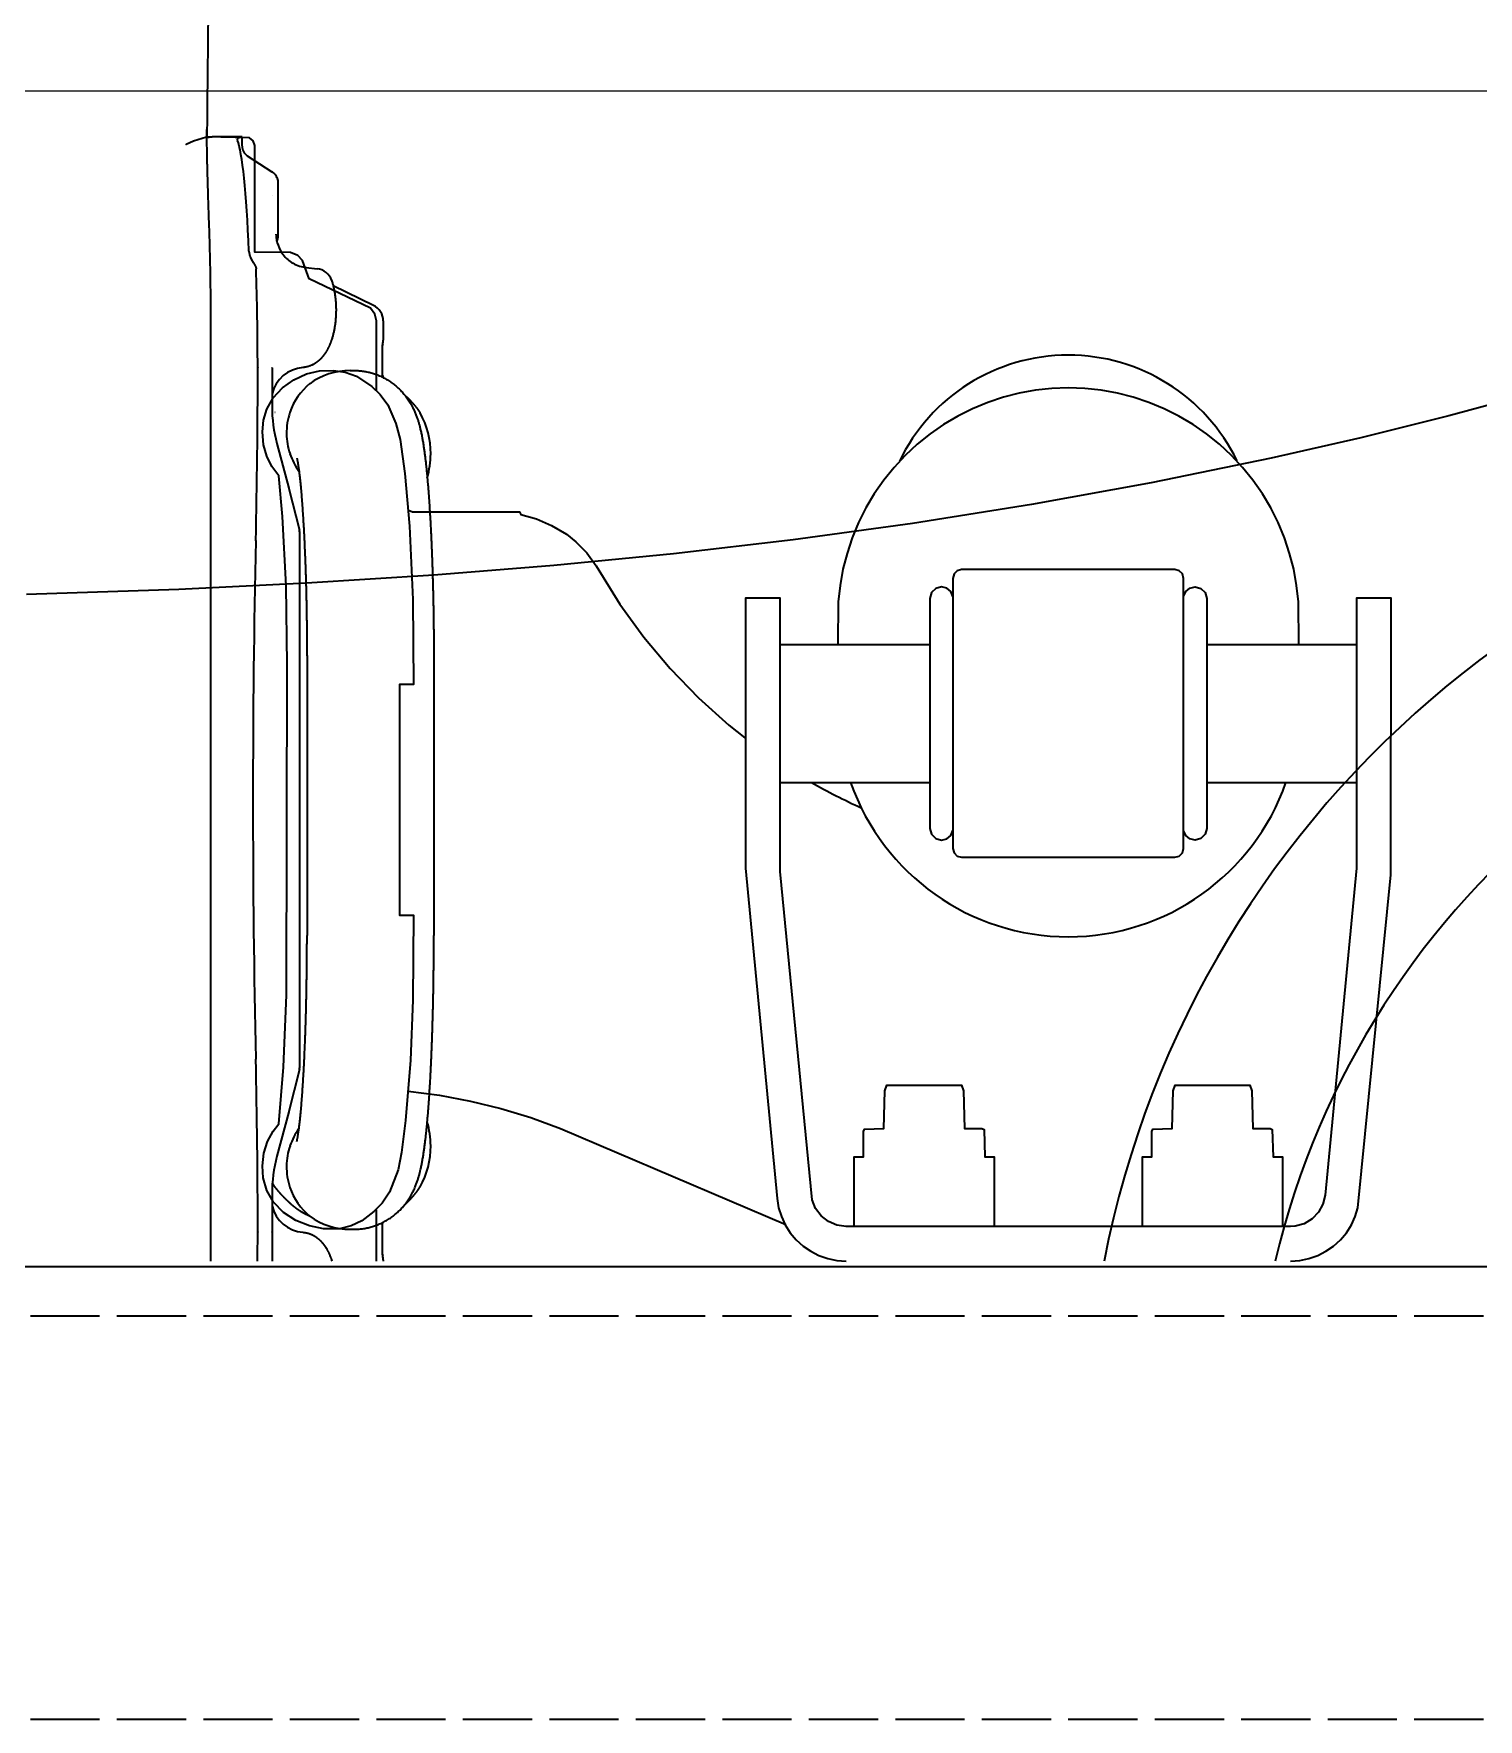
# Model space of a CAD drawing. Header units: millimetres. Extents: x 120 to 10915, y 515 to 8014.
# Drawn here: x 8295.6 to 8546.1, y 2475.5 to 2767.9 of the extents above; entities that cross this region are included whole.
import ezdxf

# ---------------------------------------------------------------- set-up
doc = ezdxf.new("R2010")
doc.units = ezdxf.units.MM
doc.linetypes.add('DASHED', pattern=[15, 12, -3])
doc.layers.get('0').update_dxf_attribs({"lineweight": 13})
doc.layers.add('201_Dimensions', color=7, linetype='Continuous', lineweight=13)
doc.layers.add('205_Chassis_top_view', color=7, linetype='Continuous', lineweight=13)

# ---------------------------------------------------------------- blocks, each defined once
blk = doc.blocks.new('2908045_1')
at = {"layer": '205_Chassis_top_view', "color": 3, "lineweight": 35}
for p, q in [((8326.57, 580), (8326.55, 580)), ((8327.06, 580), (8326.57, 580)), ((8328.14, 580), (8327.06, 580)), ((8331.65, 580), (8328.14, 580)), ((8331.71, 580), (8331.65, 580)), ((8331.71, 578.44), (8331.71, 580)), ((8332.62, 576.76), (8336.89, 573.98)), ((8336.98, 573.9), (8336.99, 573.9)), ((8337.99, 563), (8337.99, 572.04)), ((8336.92, 569.78), (8336.92, 569.77)), ((8337.58, 563.14), (8337.59, 563.03)), ((8338.83, 559.6), (8338.84, 559.58)), ((8342.82, 557.36), (8344.72, 557.15)), ((8354.51, 550.79), (8347.5, 554.2)), ((8326.28, 385), (8326.28, 550)), ((8356.19, 548.09), (8356.19, 544.77)), ((8356.08, 538.33), (8356.08, 543.93)), ((8334.42, 540), (8334.42, 539.95)), ((8336.9, 539.95), (8336.9, 540)), ((8336.9, 539.95), (8336.9, 533.29)), ((8350.47, 539.5), (8351.08, 539.5)), ((8337.44, 532.19), (8337.38, 532.18)), ((8337.75, 526.82), (8339.8, 519.09)), ((8339.8, 519.09), (8339.81, 519.04)), ((8339.81, 519.04), (8341.65, 511.79)), ((8340.2, 517.5), (8340.24, 517.5)), ((8341.74, 418.95), (8341.74, 511.05)), ((8342.97, 488.5), (8342.97, 465)), ((8364.97, 488.5), (8364.97, 465)), ((8342.97, 465), (8342.97, 441.5)), ((8364.97, 465), (8364.97, 441.5)), ((8341.65, 418.21), (8339.81, 410.96)), ((8340.2, 412.5), (8340.24, 412.5)), ((8339.8, 410.91), (8337.75, 403.18)), ((8339.81, 410.96), (8339.8, 410.91)), ((8336.97, 398.51), (8337.13, 398.25)), ((8336.9, 396.71), (8336.9, 390.05)), ((8334.42, 390.05), (8334.42, 390)), ((8336.9, 390), (8336.9, 390.05)), ((8336.9, 390), (8336.9, 385)), ((8350.47, 390.5), (8351.08, 390.5)), ((8356.08, 386.07), (8356.08, 391.67)), ((8356.19, 385.23), (8356.19, 385))]:
    blk.add_line(p, q, dxfattribs=at)
for centre, radius, start, end in [((8326.73, 575.54), 4.46, 100.2737, 104.4266), ((8326.63, 576.41), 3.59, 91.2888, 101.2342), ((8331.25, 579.55), 0.374, 181.3995, 203.7755), ((8333.71, 578.43), 2, 179.9881, 236.9053), ((8335.5, 571.86), 2.53, 43.7084, 56.8024), ((8335.91, 572.24), 1.98, 43.8823, 56.735), ((8335.91, 572.25), 1.98, 38.4718, 43.8805), ((8335.34, 571.83), 2.68, 21.3154, 37.929), ((8335.96, 572.04), 2.03, 0.0268, 22.0376), ((8343.56, 563.25), 5.97, 182.0488, 217.853), ((8334.99, 563), 3, 337.3111, 0), ((8335.62, 560.3), 2.72, 182.2259, 193.7254), ((8335.92, 560.39), 3.04, 193.9362, 197.4246), ((8343.5, 563.2), 5.9, 217.7611, 240.0134), ((8343.44, 563.11), 5.78, 240.1125, 263.8803), ((8344.4, 554.17), 3, 17.9324, 83.8493), ((8353.19, 548.09), 3, 359.9999, 63.991), ((8358.15, 543.58), 2.1, 166.2726, 173.0269), ((8353.19, 544.77), 3, 346.6915, 360), ((8342.73, 534.04), 5.99, 94.3618, 166.4482), ((8333.25, 528.54), 24.97, 22.8281, 23.8877), ((8362.02, 533.27), 25.12, 179.9534, 194.8846), ((8350.63, 528.67), 11.21, 161.5259, 180.8546), ((8349.92, 525.03), 14.51, 359.9986, 29.2462), ((8350.71, 528.67), 11.29, 180.8416, 198.8162), ((8350.66, 528.65), 11.24, 198.7978, 216.0558), ((8349.91, 525.03), 14.51, 343.4351, 0.0003), ((8338.74, 511.05), 3, 0, 14.2128), ((8338.74, 418.95), 3, 345.7872, 360), ((8350.66, 401.35), 11.24, 143.9442, 161.2022), ((8349.91, 404.98), 14.51, 359.9997, 16.5649), ((8350.71, 401.33), 11.29, 161.1838, 179.1584), ((8349.92, 404.97), 14.51, 330.7538, 0.0014), ((8362.02, 396.73), 25.12, 165.1154, 180.0466), ((8350.63, 401.33), 11.21, 179.1454, 198.4741), ((8342.73, 395.96), 5.99, 193.5501, 265.6385), ((8358.15, 386.42), 2.1, 186.973, 193.7274), ((8353.19, 385.23), 3, 0, 13.3085)]:
    blk.add_arc(centre, radius, start, end, dxfattribs=at)
for centre, major_axis, ratio, start_param, end_param in [((8330.41, 540), (0, 40), 0.072152, 5.24174, 6.109844), ((8331.53, 540), (0, 40), 0.072152, 4.712389, 5.155023), ((8327.21, 539.95), (0, 100), 0.072152, 4.407899, 4.712389), ((8350.45, 529.16), (11.15, 0.12), 0.92696, 1.55939, 2.237989), ((8350.06, 528.62), (1.85, -10.73), 0.975441, 3.636053, 4.208496), ((8344.41, 465), (0, 150), 0.072152, 1.266306, 1.875286), ((8327.21, 390.05), (0, 100), 0.072152, 4.712389, 5.016879), ((8350.06, 401.38), (-1.85, -10.73), 0.975441, 5.216282, 5.788725), ((8350.45, 400.84), (11.15, -0.12), 0.92696, 4.045196, 4.723795), ((8331.53, 390), (0, 40), 0.072152, 4.58706, 4.712389)]:
    blk.add_ellipse(centre, major_axis=major_axis, ratio=ratio, start_param=start_param, end_param=end_param, dxfattribs=at)
for points, degree, knots in [([(8325.98, 644), (8325.99, 642.67), (8326.01, 640), (8326.02, 636), (8326.03, 631.99), (8326.02, 627.98), (8326.01, 623.97), (8325.98, 619.96), (8325.96, 615.94), (8325.92, 611.89), (8325.89, 607.81), (8325.85, 603.7), (8325.8, 599.59), (8325.76, 595.43), (8325.72, 591.23), (8325.67, 587.09), (8325.64, 583.41), (8325.62, 581.14), (8325.61, 580.18)], 3, [0, 0, 0, 0, 3.99242, 7.995547, 12.004448, 16.016683, 20.030017, 24.044223, 28.058622, 32.078737, 36.194124, 40.297831, 44.401792, 48.524414, 52.786252, 57.009747, 60.940479, 63.818136, 63.818136, 63.818136, 63.818136]), ([(8326.28, 550), (8326.28, 551.32), (8326.27, 553.93), (8326.2, 557.8), (8326.11, 561.59), (8325.99, 565.26), (8325.87, 568.76), (8325.77, 572.02), (8325.69, 574.95), (8325.64, 577.4), (8325.61, 579.26), (8325.61, 580.48), (8325.61, 581.08), (8325.61, 581.28)], 3, [0, 0, 0, 0, 3.952972, 7.828282, 11.627716, 15.316145, 18.835064, 22.138715, 25.094716, 27.637137, 29.491704, 30.69085, 31.286878, 31.286878, 31.286878, 31.286878]), ([(8333.02, 559.48), (8333.09, 559.26), (8333.18, 559.04), (8333.29, 558.83), (8333.46, 558.53), (8333.64, 558.24), (8333.69, 558.16), (8333.81, 557.98), (8333.91, 557.8), (8333.96, 557.71), (8334.05, 557.54), (8334.11, 557.37), (8334.13, 557.29), (8334.14, 557.21), (8334.14, 557.13)], 5, [0, 0, 0, 0, 0, 0, 2.009859, 2.009859, 2.009859, 3.01533, 3.01533, 3.01533, 3.978379, 3.978379, 3.978379, 4.889275, 4.889275, 4.889275, 4.889275, 4.889275, 4.889275]), ([(8347.25, 555.09), (8347.28, 555.01), (8347.33, 554.83), (8347.41, 554.55), (8347.49, 554.28), (8347.55, 554), (8347.62, 553.72), (8347.68, 553.43), (8347.73, 553.14), (8347.78, 552.85), (8347.82, 552.56), (8347.86, 552.27), (8347.89, 551.97), (8347.92, 551.67), (8347.95, 551.38), (8347.97, 551.08), (8347.98, 550.77), (8347.99, 550.47), (8348, 550.17), (8348, 549.87), (8347.99, 549.57), (8347.98, 549.27), (8347.97, 548.97), (8347.95, 548.67), (8347.93, 548.37), (8347.9, 548.07), (8347.87, 547.77), (8347.83, 547.48), (8347.78, 547.19), (8347.74, 546.9), (8347.68, 546.61), (8347.63, 546.32), (8347.56, 546.04), (8347.5, 545.76), (8347.42, 545.49), (8347.35, 545.21), (8347.26, 544.94), (8347.18, 544.71), (8347.11, 544.51), (8347.05, 544.34), (8346.98, 544.16), (8346.91, 543.99), (8346.84, 543.82), (8346.77, 543.66), (8346.7, 543.52), (8346.64, 543.4), (8346.58, 543.27), (8346.51, 543.15), (8346.45, 543.03), (8346.38, 542.91), (8346.31, 542.79), (8346.26, 542.72), (8346.24, 542.68)], 3, [0, 0, 0, 0, 0.281656, 0.565396, 0.851206, 1.139055, 1.427775, 1.718389, 2.0108, 2.304879, 2.599993, 2.896515, 3.194327, 3.493259, 3.792924, 4.09338, 4.394474, 4.696026, 4.9978, 5.299671, 5.601464, 5.903006, 6.204208, 6.504802, 6.804609, 7.103484, 7.401535, 7.698337, 7.993724, 8.287585, 8.580395, 8.871441, 9.160608, 9.447799, 9.734243, 10.018597, 10.300864, 10.581002, 10.759698, 10.937584, 11.127202, 11.315982, 11.503893, 11.69103, 11.829793, 11.968197, 12.106214, 12.243993, 12.381194, 12.51821, 12.654948, 12.791379, 12.791379, 12.791379, 12.791379]), ([(8346.24, 542.68), (8346.23, 542.66), (8346.21, 542.62), (8346.16, 542.55), (8346.11, 542.47), (8346.04, 542.37), (8345.97, 542.28), (8345.9, 542.18), (8345.83, 542.09), (8345.76, 542), (8345.69, 541.9), (8345.62, 541.83), (8345.56, 541.76), (8345.51, 541.7), (8345.46, 541.65), (8345.4, 541.58), (8345.34, 541.52), (8345.27, 541.44), (8345.19, 541.37), (8345.12, 541.3), (8345.04, 541.23), (8344.96, 541.16), (8344.89, 541.1), (8344.81, 541.04), (8344.75, 540.99), (8344.69, 540.94), (8344.61, 540.89), (8344.53, 540.83), (8344.45, 540.77), (8344.36, 540.72), (8344.27, 540.66), (8344.18, 540.61), (8344.09, 540.56), (8344.01, 540.52), (8343.95, 540.48), (8343.89, 540.45), (8343.83, 540.42), (8343.75, 540.39), (8343.66, 540.35), (8343.54, 540.3), (8343.43, 540.26), (8343.33, 540.23), (8343.23, 540.2), (8343.15, 540.17), (8343.06, 540.15), (8342.98, 540.12), (8342.89, 540.1), (8342.8, 540.09), (8342.72, 540.07), (8342.64, 540.06), (8342.56, 540.04), (8342.48, 540.03), (8342.38, 540.02), (8342.31, 540.02), (8342.27, 540.01)], 3, [0, 0, 0, 0, 0.06375, 0.127301, 0.245123, 0.36285, 0.480483, 0.598041, 0.71555, 0.833027, 0.950493, 1.067915, 1.143573, 1.218991, 1.294673, 1.370123, 1.472535, 1.575033, 1.677605, 1.780259, 1.883001, 1.985839, 2.088778, 2.191777, 2.260281, 2.328648, 2.430807, 2.533083, 2.635471, 2.738097, 2.84058, 2.943296, 3.046275, 3.14904, 3.215237, 3.281354, 3.34764, 3.413852, 3.534141, 3.654569, 3.775244, 3.895736, 3.984029, 4.072239, 4.16061, 4.248911, 4.337348, 4.425725, 4.514273, 4.602774, 4.673115, 4.743432, 4.852752, 4.962031, 4.962031, 4.962031, 4.962031]), ([(8351.08, 539.5), (8351.34, 539.5), (8351.85, 539.48), (8352.61, 539.4), (8353.37, 539.27), (8354.12, 539.09), (8354.86, 538.86), (8355.57, 538.57), (8356.27, 538.24), (8356.95, 537.86), (8357.6, 537.43), (8358.22, 536.95), (8358.82, 536.43), (8359.38, 535.87), (8359.82, 535.35), (8360.16, 534.92), (8360.41, 534.58), (8360.64, 534.23), (8360.87, 533.86), (8361.1, 533.46), (8361.32, 533.04), (8361.51, 532.65), (8361.67, 532.29), (8361.81, 531.96), (8361.92, 531.66), (8362.03, 531.36), (8362.13, 531.08), (8362.22, 530.8), (8362.3, 530.53), (8362.38, 530.27), (8362.45, 530.01), (8362.52, 529.75), (8362.59, 529.47), (8362.66, 529.15), (8362.74, 528.79), (8362.82, 528.43), (8362.89, 528.07), (8362.96, 527.71), (8363.02, 527.35), (8363.09, 526.98), (8363.15, 526.62), (8363.2, 526.27), (8363.25, 525.93), (8363.3, 525.58), (8363.35, 525.23), (8363.39, 524.87), (8363.44, 524.51), (8363.49, 524.14), (8363.53, 523.77), (8363.58, 523.36), (8363.62, 522.94), (8363.67, 522.49), (8363.72, 522.04), (8363.76, 521.58), (8363.81, 521.1), (8363.85, 520.62), (8363.89, 520.14), (8363.94, 519.64), (8363.98, 519.14), (8364.02, 518.62), (8364.06, 518.1), (8364.1, 517.57), (8364.13, 517.04), (8364.17, 516.49), (8364.21, 515.94), (8364.24, 515.38), (8364.28, 514.81), (8364.31, 514.24), (8364.35, 513.65), (8364.38, 513.06), (8364.41, 512.47), (8364.44, 511.86), (8364.47, 511.25), (8364.5, 510.63), (8364.53, 510.01), (8364.56, 509.38), (8364.58, 508.74), (8364.61, 508.1), (8364.63, 507.45), (8364.66, 506.8), (8364.68, 506.14), (8364.7, 505.48), (8364.72, 504.81), (8364.74, 504.13), (8364.76, 503.46), (8364.78, 502.77), (8364.8, 502.09), (8364.82, 501.4), (8364.83, 500.7), (8364.85, 500), (8364.86, 499.3), (8364.88, 498.59), (8364.89, 497.89), (8364.9, 497.17), (8364.91, 496.46), (8364.92, 495.74), (8364.93, 495.03), (8364.94, 494.31), (8364.95, 493.58), (8364.95, 492.86), (8364.96, 492.14), (8364.96, 491.41), (8364.96, 490.68), (8364.97, 489.96), (8364.97, 489.23), (8364.97, 488.74), (8364.97, 488.5)], 3, [0, 0, 0, 0, 0.767421, 1.53524, 2.303161, 3.073554, 3.841788, 4.615108, 5.385471, 6.16449, 6.939103, 7.728553, 8.509599, 9.319687, 10.111459, 10.543005, 10.966774, 11.377465, 11.779418, 12.285969, 12.765203, 13.196787, 13.607531, 13.942508, 14.265984, 14.577801, 14.877786, 15.170022, 15.450196, 15.727459, 15.992511, 16.258244, 16.511885, 16.880088, 17.247363, 17.610666, 17.976278, 18.343945, 18.714887, 19.090054, 19.46989, 19.806699, 20.151953, 20.498821, 20.854062, 21.212224, 21.578662, 21.948283, 22.326081, 22.723335, 23.162431, 23.611627, 24.067348, 24.532954, 25.005417, 25.487532, 25.976914, 26.47569, 26.981068, 27.495572, 28.017505, 28.548276, 29.086288, 29.632841, 30.186674, 30.748733, 31.317033, 31.893262, 32.477231, 33.068753, 33.666215, 34.270918, 34.882666, 35.501263, 36.125259, 36.755773, 37.392602, 38.035544, 38.683617, 39.337442, 39.996811, 40.661514, 41.33066, 42.004767, 42.683622, 43.367006, 44.054282, 44.745695, 45.441026, 46.140053, 46.842207, 47.547656, 48.256176, 48.967543, 49.681325, 50.397539, 51.115958, 51.836353, 52.558357, 53.281918, 54.006809, 54.732798, 55.459593, 56.18707, 56.914997, 57.643145, 57.643145, 57.643145, 57.643145]), ([(8359.91, 535.24), (8360.31, 534.87), (8360.69, 534.49), (8361.06, 534.11), (8361.63, 533.47), (8362.12, 532.83), (8362.29, 532.59), (8362.45, 532.35), (8362.58, 532.12)], 5, [0, 0, 0, 0, 0, 0, 3.951622, 3.951622, 3.951622, 6.382303, 6.382303, 6.382303, 6.382303, 6.382303, 6.382303]), ([(8341.21, 524.28), (8341.21, 524.27), (8341.22, 524.24), (8341.23, 524.19), (8341.25, 524.11), (8341.27, 524.01), (8341.29, 523.87), (8341.32, 523.72), (8341.35, 523.54), (8341.39, 523.35), (8341.42, 523.15), (8341.45, 522.94), (8341.48, 522.72), (8341.52, 522.49), (8341.55, 522.25), (8341.58, 521.99), (8341.62, 521.72), (8341.65, 521.44), (8341.69, 521.15), (8341.72, 520.83), (8341.76, 520.48), (8341.8, 520.11), (8341.84, 519.73), (8341.88, 519.34), (8341.91, 518.94), (8341.95, 518.52), (8341.99, 518.1), (8342.02, 517.66), (8342.06, 517.21), (8342.1, 516.74), (8342.13, 516.27), (8342.17, 515.79), (8342.2, 515.3), (8342.23, 514.8), (8342.27, 514.28), (8342.3, 513.76), (8342.33, 513.23), (8342.36, 512.69), (8342.4, 512.14), (8342.43, 511.59), (8342.45, 511.02), (8342.48, 510.45), (8342.51, 509.87), (8342.54, 509.28), (8342.56, 508.68), (8342.59, 508.08), (8342.62, 507.47), (8342.64, 506.85), (8342.66, 506.22), (8342.69, 505.59), (8342.71, 504.96), (8342.73, 504.32), (8342.75, 503.67), (8342.77, 503.02), (8342.79, 502.36), (8342.8, 501.7), (8342.82, 501.03), (8342.84, 500.36), (8342.85, 499.68), (8342.87, 499), (8342.88, 498.32), (8342.89, 497.63), (8342.9, 496.94), (8342.91, 496.25), (8342.92, 495.55), (8342.93, 494.85), (8342.94, 494.15), (8342.95, 493.45), (8342.95, 492.75), (8342.96, 492.04), (8342.96, 491.33), (8342.96, 490.63), (8342.97, 489.92), (8342.97, 489.21), (8342.97, 488.74), (8342.97, 488.5)], 3, [0, 0, 0, 0, 0.022684, 0.077717, 0.159093, 0.270586, 0.404554, 0.561446, 0.739766, 0.938643, 1.153119, 1.360956, 1.57805, 1.812599, 2.056048, 2.315095, 2.583067, 2.865972, 3.158249, 3.474616, 3.834911, 4.202143, 4.584153, 4.976944, 5.383527, 5.80063, 6.230456, 6.670629, 7.122973, 7.585265, 8.058778, 8.54202, 9.035987, 9.539292, 10.052605, 10.575167, 11.107722, 11.648501, 12.197563, 12.755341, 13.322109, 13.896377, 14.478148, 15.067806, 15.665323, 16.26958, 16.880513, 17.498374, 18.122934, 18.75345, 19.389792, 20.032159, 20.680202, 21.33335, 21.991436, 22.654557, 23.322322, 23.994315, 24.670342, 25.350442, 26.034195, 26.721263, 27.411436, 28.10467, 28.800569, 29.498854, 30.199302, 30.901807, 31.605999, 32.311628, 33.018465, 33.726344, 34.434932, 35.143993, 35.853295, 35.853295, 35.853295, 35.853295]), ([(8341.21, 405.72), (8341.21, 405.73), (8341.22, 405.76), (8341.23, 405.81), (8341.25, 405.89), (8341.27, 405.99), (8341.29, 406.13), (8341.32, 406.28), (8341.35, 406.46), (8341.39, 406.65), (8341.42, 406.85), (8341.45, 407.07), (8341.48, 407.28), (8341.52, 407.51), (8341.55, 407.76), (8341.58, 408.01), (8341.62, 408.28), (8341.65, 408.56), (8341.69, 408.85), (8341.72, 409.17), (8341.76, 409.52), (8341.8, 409.89), (8341.84, 410.27), (8341.88, 410.66), (8341.91, 411.06), (8341.95, 411.48), (8341.99, 411.9), (8342.02, 412.34), (8342.06, 412.79), (8342.1, 413.26), (8342.13, 413.73), (8342.17, 414.21), (8342.2, 414.7), (8342.23, 415.2), (8342.27, 415.72), (8342.3, 416.24), (8342.33, 416.77), (8342.36, 417.31), (8342.4, 417.86), (8342.43, 418.41), (8342.45, 418.98), (8342.48, 419.55), (8342.51, 420.13), (8342.54, 420.72), (8342.56, 421.32), (8342.59, 421.92), (8342.62, 422.53), (8342.64, 423.15), (8342.66, 423.78), (8342.69, 424.41), (8342.71, 425.04), (8342.73, 425.68), (8342.75, 426.33), (8342.77, 426.98), (8342.79, 427.64), (8342.8, 428.3), (8342.82, 428.97), (8342.84, 429.64), (8342.85, 430.32), (8342.87, 431), (8342.88, 431.68), (8342.89, 432.37), (8342.9, 433.06), (8342.91, 433.75), (8342.92, 434.45), (8342.93, 435.15), (8342.94, 435.85), (8342.95, 436.55), (8342.95, 437.25), (8342.96, 437.96), (8342.96, 438.67), (8342.96, 439.37), (8342.97, 440.08), (8342.97, 440.79), (8342.97, 441.26), (8342.97, 441.5)], 3, [0, 0, 0, 0, 0.022684, 0.077717, 0.159093, 0.270586, 0.404554, 0.561446, 0.739766, 0.938643, 1.153119, 1.360956, 1.57805, 1.812599, 2.056048, 2.315095, 2.583067, 2.865972, 3.158249, 3.474616, 3.834911, 4.202143, 4.584153, 4.976944, 5.383527, 5.80063, 6.230456, 6.670629, 7.122973, 7.585265, 8.058778, 8.54202, 9.035987, 9.539292, 10.052605, 10.575167, 11.107722, 11.648501, 12.197563, 12.755341, 13.322109, 13.896377, 14.478148, 15.067806, 15.665323, 16.26958, 16.880513, 17.498374, 18.122934, 18.75345, 19.389792, 20.032159, 20.680202, 21.33335, 21.991436, 22.654557, 23.322322, 23.994315, 24.670342, 25.350442, 26.034195, 26.721263, 27.411436, 28.10467, 28.800569, 29.498854, 30.199302, 30.901807, 31.605999, 32.311628, 33.018465, 33.726344, 34.434932, 35.143993, 35.853295, 35.853295, 35.853295, 35.853295]), ([(8351.08, 390.5), (8351.34, 390.5), (8351.85, 390.52), (8352.61, 390.6), (8353.37, 390.73), (8354.12, 390.91), (8354.86, 391.14), (8355.57, 391.43), (8356.27, 391.76), (8356.95, 392.14), (8357.6, 392.57), (8358.22, 393.05), (8358.82, 393.57), (8359.38, 394.13), (8359.82, 394.65), (8360.16, 395.08), (8360.41, 395.42), (8360.64, 395.77), (8360.87, 396.14), (8361.1, 396.54), (8361.32, 396.96), (8361.51, 397.36), (8361.67, 397.71), (8361.81, 398.04), (8361.92, 398.34), (8362.03, 398.64), (8362.13, 398.92), (8362.22, 399.2), (8362.3, 399.47), (8362.38, 399.73), (8362.45, 399.99), (8362.52, 400.25), (8362.59, 400.53), (8362.66, 400.85), (8362.74, 401.21), (8362.82, 401.57), (8362.89, 401.93), (8362.96, 402.29), (8363.02, 402.65), (8363.09, 403.02), (8363.15, 403.38), (8363.2, 403.73), (8363.25, 404.07), (8363.3, 404.42), (8363.35, 404.77), (8363.39, 405.13), (8363.44, 405.49), (8363.49, 405.86), (8363.53, 406.23), (8363.58, 406.64), (8363.62, 407.06), (8363.67, 407.51), (8363.72, 407.96), (8363.76, 408.42), (8363.81, 408.9), (8363.85, 409.38), (8363.89, 409.86), (8363.94, 410.36), (8363.98, 410.86), (8364.02, 411.38), (8364.06, 411.9), (8364.1, 412.43), (8364.13, 412.96), (8364.17, 413.51), (8364.21, 414.06), (8364.24, 414.62), (8364.28, 415.19), (8364.31, 415.76), (8364.35, 416.35), (8364.38, 416.94), (8364.41, 417.53), (8364.44, 418.14), (8364.47, 418.75), (8364.5, 419.37), (8364.53, 419.99), (8364.56, 420.62), (8364.58, 421.26), (8364.61, 421.9), (8364.63, 422.55), (8364.66, 423.2), (8364.68, 423.86), (8364.7, 424.52), (8364.72, 425.19), (8364.74, 425.87), (8364.76, 426.54), (8364.78, 427.23), (8364.8, 427.91), (8364.82, 428.61), (8364.83, 429.3), (8364.85, 430), (8364.86, 430.7), (8364.88, 431.41), (8364.89, 432.11), (8364.9, 432.83), (8364.91, 433.54), (8364.92, 434.26), (8364.93, 434.97), (8364.94, 435.69), (8364.95, 436.42), (8364.95, 437.14), (8364.96, 437.86), (8364.96, 438.59), (8364.96, 439.32), (8364.97, 440.04), (8364.97, 440.77), (8364.97, 441.26), (8364.97, 441.5)], 3, [0, 0, 0, 0, 0.767421, 1.53524, 2.303161, 3.073554, 3.841788, 4.615108, 5.385471, 6.16449, 6.939103, 7.728553, 8.509599, 9.319687, 10.111459, 10.543005, 10.966774, 11.377465, 11.779418, 12.285969, 12.765203, 13.196787, 13.607531, 13.942508, 14.265984, 14.577801, 14.877786, 15.170022, 15.450196, 15.727459, 15.992511, 16.258244, 16.511885, 16.880088, 17.247363, 17.610666, 17.976278, 18.343945, 18.714887, 19.090054, 19.46989, 19.806699, 20.151953, 20.498821, 20.854062, 21.212224, 21.578662, 21.948283, 22.326081, 22.723335, 23.162431, 23.611627, 24.067348, 24.532954, 25.005417, 25.487532, 25.976914, 26.47569, 26.981068, 27.495572, 28.017505, 28.548276, 29.086288, 29.632841, 30.186674, 30.748733, 31.317033, 31.893262, 32.477231, 33.068753, 33.666215, 34.270918, 34.882666, 35.501263, 36.125259, 36.755773, 37.392602, 38.035544, 38.683617, 39.337442, 39.996811, 40.661514, 41.33066, 42.004767, 42.683622, 43.367006, 44.054282, 44.745695, 45.441026, 46.140053, 46.842207, 47.547656, 48.256176, 48.967543, 49.681325, 50.397539, 51.115958, 51.836353, 52.558357, 53.281918, 54.006809, 54.732798, 55.459593, 56.18707, 56.914997, 57.643145, 57.643145, 57.643145, 57.643145]), ([(8340.33, 394.75), (8339.94, 395.1), (8339.55, 395.46), (8339.18, 395.83), (8338.54, 396.49), (8337.96, 397.16), (8337.73, 397.44), (8337.46, 397.78), (8337.24, 398.09), (8337.2, 398.15), (8337.16, 398.2), (8337.13, 398.25)], 5, [0, 0, 0, 0, 0, 0, 3.823775, 3.823775, 3.823775, 6.730545, 6.730545, 6.730545, 7.346768, 7.346768, 7.346768, 7.346768, 7.346768, 7.346768]), ([(8359.91, 394.76), (8360.31, 395.13), (8360.69, 395.51), (8361.06, 395.89), (8361.63, 396.53), (8362.12, 397.17), (8362.29, 397.41), (8362.45, 397.65), (8362.58, 397.88)], 5, [0, 0, 0, 0, 0, 0, 3.951622, 3.951622, 3.951622, 6.382303, 6.382303, 6.382303, 6.382303, 6.382303, 6.382303]), ([(8342.27, 389.99), (8342.31, 389.98), (8342.38, 389.98), (8342.48, 389.97), (8342.56, 389.96), (8342.64, 389.94), (8342.72, 389.93), (8342.8, 389.91), (8342.89, 389.9), (8342.98, 389.88), (8343.06, 389.85), (8343.15, 389.83), (8343.23, 389.81), (8343.33, 389.77), (8343.43, 389.74), (8343.54, 389.7), (8343.66, 389.65), (8343.75, 389.61), (8343.83, 389.58), (8343.89, 389.55), (8343.95, 389.52), (8344.01, 389.48), (8344.09, 389.44), (8344.18, 389.39), (8344.27, 389.34), (8344.36, 389.28), (8344.45, 389.23), (8344.53, 389.17), (8344.61, 389.11), (8344.69, 389.06), (8344.75, 389.01), (8344.81, 388.96), (8344.89, 388.9), (8344.96, 388.84), (8345.04, 388.77), (8345.12, 388.7), (8345.19, 388.63), (8345.27, 388.56), (8345.34, 388.48), (8345.4, 388.42), (8345.46, 388.35), (8345.51, 388.3), (8345.56, 388.24), (8345.62, 388.17), (8345.69, 388.1), (8345.76, 388), (8345.83, 387.91), (8345.9, 387.82), (8345.97, 387.72), (8346.04, 387.63), (8346.11, 387.53), (8346.16, 387.45), (8346.21, 387.38), (8346.23, 387.34), (8346.24, 387.32)], 3, [0, 0, 0, 0, 0.109291, 0.218622, 0.288938, 0.359278, 0.447779, 0.536327, 0.624704, 0.713141, 0.801441, 0.889813, 0.978023, 1.066316, 1.186808, 1.307483, 1.427912, 1.548201, 1.614413, 1.680698, 1.746815, 1.813012, 1.915777, 2.018756, 2.121471, 2.223955, 2.326581, 2.428969, 2.531245, 2.633404, 2.701771, 2.770275, 2.873275, 2.976213, 3.079051, 3.181794, 3.284447, 3.387019, 3.489517, 3.591929, 3.667379, 3.743061, 3.818479, 3.894137, 4.011559, 4.129025, 4.246502, 4.364011, 4.48157, 4.599202, 4.716929, 4.83475, 4.898302, 4.962052, 4.962052, 4.962052, 4.962052]), ([(8346.24, 387.32), (8346.26, 387.28), (8346.31, 387.2), (8346.38, 387.09), (8346.45, 386.96), (8346.52, 386.84), (8346.58, 386.72), (8346.65, 386.59), (8346.71, 386.47), (8346.77, 386.32), (8346.85, 386.16), (8346.92, 385.99), (8346.99, 385.81), (8347.06, 385.63), (8347.13, 385.46), (8347.2, 385.25), (8347.25, 385.09), (8347.28, 385)], 3, [0, 0, 0, 0, 0.138425, 0.277166, 0.416192, 0.555404, 0.69523, 0.835281, 0.975739, 1.117798, 1.312112, 1.502874, 1.694814, 1.884845, 2.065481, 2.254461, 2.552054, 2.552054, 2.552054, 2.552054])]:
    blk.add_open_spline(points, degree=degree, knots=knots, dxfattribs=at)
for points in [[(8331.15, 579.85), (8331.04, 579.8), (8330.96, 579.75), (8330.9, 579.69), (8330.87, 579.62), (8330.87, 579.54)], [(8331.65, 580), (8331.6, 580), (8331.53, 579.98), (8331.43, 579.95), (8331.3, 579.91), (8331.15, 579.85)], [(8343.46, 392.79), (8342.78, 393.08), (8342.12, 393.41), (8341.49, 393.8), (8340.89, 394.25), (8340.33, 394.75)]]:
    blk.add_open_spline(points, degree=5, dxfattribs=at)
blk = doc.blocks.new('3324728_3')
at = {"layer": '205_Chassis_top_view', "color": 3, "lineweight": 35}
for p, q in [((8425, 491.970288), (8451, 491.970288)), ((8499, 491.970288), (8525, 491.970288)), ((8425, 468.029712), (8451, 468.029712)), ((8499, 468.029712), (8525, 468.029712)), ((8355, 385), (8355, 393.892519))]:
    blk.add_line(p, q, dxfattribs=at)
for points in [[(8355, 536.107483), (8355, 548.088806), (8354.725586, 549.265991), (8354.005859, 550.289185), (8343.371094, 555.422668), (8342.166992, 558.562744), (8341.383789, 559.421204), (8340.104492, 559.945801), (8333.894531, 560), (8333.894531, 578.5), (8333.654297, 579.312256), (8333.012695, 579.865417), (8325.544922, 580), (8325.544922, 579.996094), (8323.283203, 579.286255), (8322, 578.719299), (8322.000977, 578.719788)], [(8515, 491.970276), (8514.898438, 499.361298), (8514.592773, 502.197662), (8514.085938, 505.005005), (8513.379883, 507.769104), (8512.478516, 510.4758), (8511.385742, 513.111328), (8510.107422, 515.662292), (8508.650391, 518.115662), (8507.021484, 520.458923), (8505.230469, 522.680115), (8503.28418, 524.768005), (8501.194336, 526.711853), (8498.97168, 528.501831), (8496.625977, 530.128784), (8494.169922, 531.584412), (8491.617188, 532.861328), (8488.978516, 533.953003), (8486.269531, 534.853882), (8483.50293, 535.559387), (8480.692383, 536.065918), (8477.853516, 536.37085), (8475, 536.472656), (8472.146484, 536.37085), (8469.307617, 536.065918), (8466.498047, 535.559387), (8463.731445, 534.853882), (8461.021484, 533.953003), (8458.383789, 532.861328), (8455.830078, 531.584412), (8453.375, 530.128784), (8451.029297, 528.501831), (8448.805664, 526.711853), (8446.71582, 524.768005), (8444.770508, 522.680115), (8442.978516, 520.458923), (8441.350586, 518.115662), (8439.893555, 515.662292), (8438.615234, 513.111328), (8437.522461, 510.4758), (8436.620117, 507.769104), (8435.914062, 505.005005), (8435.407227, 502.197662), (8435.102539, 499.361298), (8435, 491.970276)], [(8360.59668, 515.290344), (8361.253906, 515), (8361.25, 515), (8379.802734, 515), (8380.068359, 514.510132), (8382.760742, 513.750183), (8385.382812, 512.623413), (8387.946289, 511.073242), (8389.570312, 509.795593), (8391.490234, 507.852264), (8393.124023, 505.600616), (8397.226562, 498.972198), (8401.386719, 493.227661), (8405.94043, 487.795502), (8410.867188, 482.703125), (8416.139648, 477.976288), (8418.898438, 475.757507)], [(8455, 500.310089), (8454.624023, 501.175995), (8453.914062, 501.756714), (8453.017578, 501.959198), (8452.010742, 501.697754), (8451.270508, 500.966278), (8451, 499.937958), (8451, 460.062042), (8451.270508, 459.033722), (8452.010742, 458.302246), (8453.017578, 458.040802), (8453.914062, 458.243286), (8454.624023, 458.824005), (8455, 459.689911)], [(8495, 499.524902), (8495, 500.310089), (8495.375977, 501.175995), (8496.085938, 501.756714), (8496.982422, 501.959198), (8497.989258, 501.697754), (8498.729492, 500.966278), (8499, 499.937958), (8499, 460.062042), (8498.729492, 459.033722), (8497.989258, 458.302246), (8496.982422, 458.040802), (8496.085938, 458.243286), (8495.375977, 458.824005), (8495, 459.689911)], [(8513.553711, 385), (8515.157227, 385.107605), (8516.731445, 385.428467), (8518.249023, 385.956818), (8519.682617, 386.683228), (8521.005859, 387.594666), (8522.196289, 388.674744), (8523.230469, 389.904114), (8524.091797, 391.260742), (8524.764648, 392.720276), (8525.235352, 394.256592), (8530.939453, 451.973602), (8530.995117, 499.980377), (8525, 499.980377), (8525, 453.179901), (8519.525391, 396.421021), (8519.15918, 394.860138), (8518.392578, 393.452057), (8517.280273, 392.297333), (8515.901367, 391.478424), (8514.355469, 391.053802), (8513.553711, 391), (8436.446289, 391), (8434.857422, 391.214233), (8433.381836, 391.841614), (8432.125, 392.837372), (8431.176758, 394.130371), (8430.605469, 395.628296), (8425.02832, 452.600952), (8425, 499.980377), (8419.004883, 499.980377), (8419.004883, 453.131531), (8424.50293, 395.842072), (8424.764648, 394.256592), (8425.235352, 392.720276), (8425.908203, 391.260742), (8426.769531, 389.904114), (8427.803711, 388.674744), (8428.994141, 387.594666), (8430.317383, 386.683228), (8431.750977, 385.956818), (8433.268555, 385.428467), (8434.842773, 385.107605), (8436.446289, 385)], [(8437.875977, 391), (8437.875977, 403.100006), (8439.5, 403.100006), (8439.5, 407.5), (8439.672852, 407.877869), (8443, 408), (8443.175781, 414.5), (8443.536133, 415.5), (8456.453125, 415.5), (8456.824219, 414.5), (8457, 408), (8460, 408), (8460.37793, 407.827423), (8460.5, 403.100006), (8462.124023, 403.100006), (8462.124023, 391)], [(8487.875977, 391), (8487.875977, 403.100006), (8489.5, 403.100006), (8489.5, 407.5), (8489.672852, 407.877869), (8493, 408), (8493.175781, 414.5), (8493.536133, 415.5), (8506.453125, 415.5), (8506.824219, 414.5), (8507, 408), (8510, 408), (8510.37793, 407.827423), (8510.5, 403.100006), (8512.124023, 403.100006), (8512.124023, 391)], [(8360.536133, 414.472748), (8365.939453, 413.764404), (8371.294922, 412.761414), (8376.586914, 411.466827), (8381.800781, 409.884491), (8386.920898, 408.019135), (8426.033203, 391.333282)]]:
    blk.add_lwpolyline(points, dxfattribs=at)
for points in [[(8335.983398, 532.764832), (8337.09082, 534.749207), (8338.701172, 536.479614), (8340.675781, 537.884277), (8342.875, 538.891418), (8345.161133, 539.429382), (8347.538086, 539.487549), (8349.600586, 539.189941), (8351.569336, 538.505981), (8354.18457, 536.736023), (8355.678711, 535.336548), (8357.013672, 533.524963), (8358.389648, 530.286804), (8359.128906, 527.496887), (8359.957031, 521.631348), (8360.765625, 512.47113), (8361.320312, 499.769287), (8361.460938, 485), (8359, 485), (8359, 445), (8361.460938, 445), (8361.320312, 430.230713), (8360.908203, 419.874359), (8360.058594, 409.354889), (8359.368164, 403.853638), (8358.754883, 400.846832), (8357.279297, 396.969818), (8356.008789, 395.056763), (8354.583984, 393.587799), (8352.496094, 391.973724), (8350.600586, 391.10498), (8348.576172, 390.611969), (8345.823242, 390.566345), (8343.389648, 391.078003), (8341.02832, 392.052185), (8338.898438, 393.437683), (8337.163086, 395.183289), (8335.982422, 397.237762), (8335.378906, 399.446228), (8335.227539, 401.5), (8335.490234, 403.735199), (8336.125977, 405.73291), (8337.081055, 407.519501), (8338.067383, 408.806854), (8338.918945, 418.623108), (8339.426758, 431.180664), (8339.544922, 488.5), (8339.335938, 502.137451), (8338.734375, 514.140747), (8338.067383, 521.193176), (8336.852539, 522.843506), (8335.973633, 524.647095), (8335.424805, 526.580261), (8335.226562, 528.843628), (8335.44043, 530.891663)], [(8493.5, 504.953705), (8456.5, 504.953705), (8455.75, 504.753113), (8455.201172, 504.205109), (8455, 503.426514), (8455, 456.573486), (8455.201172, 455.794891), (8455.75, 455.246887), (8456.5, 455.046295), (8493.5, 455.046295), (8494.25, 455.246887), (8494.798828, 455.794891), (8495, 456.573486), (8495, 503.426514), (8494.798828, 504.205109), (8494.25, 504.753113)]]:
    blk.add_lwpolyline(points, close=True, dxfattribs=at)
for centre, major_axis, ratio, start_param, end_param in [((8475, 509.686305), (-32.5, 0), 0.999056, 3.5914280107, 5.8356672265), ((8479.442659, 555), (0, -100), 0.992584, 5.7669890042, 5.864354939), ((8475.000019, 481.216558), (40, -0.000639), 0.999056, 3.4787623926, 5.946047556)]:
    blk.add_ellipse(centre, major_axis=major_axis, ratio=ratio, start_param=start_param, end_param=end_param, dxfattribs=at)
blk = doc.blocks.new('2625442_3')
at = {"layer": '205_Chassis_top_view', "color": 3, "lineweight": 35}
for centre, radius, start, end in [((8649.999984, 352), 171.999935, 11.061383, 168.938617), ((8650, 352), 143, 13.342364, 166.657636)]:
    blk.add_arc(centre, radius, start, end, dxfattribs=at)
blk = doc.blocks.new('2838266_1')
at = {"layer": '205_Chassis_top_view', "color": 4, "linetype": 'DASHED', "lineweight": 35}
for p, q in [((7200, 375.5), (8825, 375.5)), ((7200, 305.5), (8644.83, 305.5))]:
    blk.add_line(p, q, dxfattribs=at)
blk = doc.blocks.new('2774109_1')
at = {"layer": '205_Chassis_top_view', "color": 3, "lineweight": 35}
blk.add_lwpolyline([(8555.769531, 535.636047), (8541.007812, 531.633362), (8525.746094, 527.822937), (8510.199219, 524.266724), (8489.369141, 519.986511), (8468.62793, 516.237549), (8447.996094, 512.97522), (8427.300781, 510.141357), (8406.552734, 507.713593), (8385.763672, 505.669617), (8364.942383, 503.98703), (8342.863281, 502.569824), (8320.764648, 501.499603), (8294.332031, 500.640686)], dxfattribs=at)
blk = doc.blocks.new('BLOCK88')
at = {"layer": '201_Dimensions', "color": 2, "lineweight": 18}
blk.add_line((6900, 588), (10762, 588), dxfattribs=at)

msp = doc.modelspace()

# ---------------------------------------------------------------- linework, layer by layer
at = {"layer": '205_Chassis_top_view', "color": 3, "lineweight": 35}
msp.add_line((10210, 2554), (4055, 2554), dxfattribs=at)

# ---------------------------------------------------------------- block references
at = {"color": 7, "lineweight": 35}
for name in ['2774109_1', '2908045_1', '3324728_3', '2625442_3', '2838266_1']:
    msp.add_blockref(name, (0, 2170), dxfattribs=at)
at = {"layer": '201_Dimensions', "lineweight": 0}
msp.add_blockref('BLOCK88', (0, 2170), dxfattribs=at)

doc.saveas('drawing.dxf')
